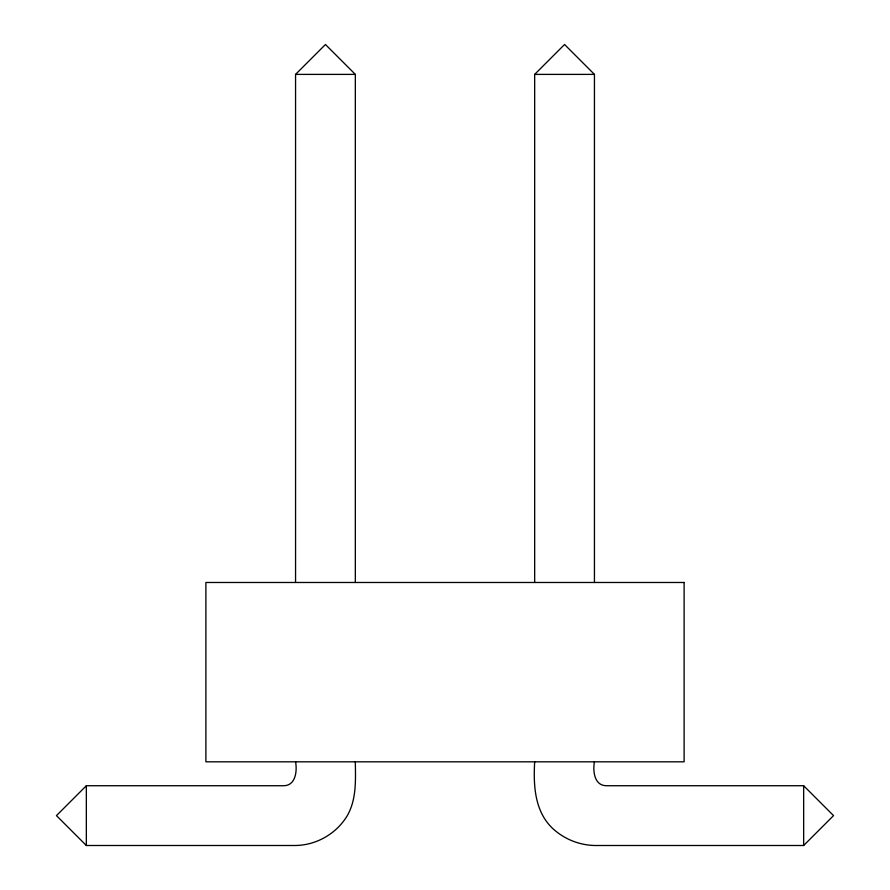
<?xml version="1.0" encoding="UTF-8"?>
<svg xmlns="http://www.w3.org/2000/svg" width="890" height="890" viewBox="0 0 890 890"><rect width="100%" height="100%" fill="white"/><g stroke="black" fill="none" stroke-linecap="round" stroke-linejoin="round"><path stroke-width="1.33" d="M295.558 582.483L295.558 74.393L325.451 44.5L355.332 74.393L355.332 582.483M534.668 582.483L534.668 74.393L564.549 44.5L594.442 74.393L594.442 582.483M295.558 761.818C297.271 770.907 295.791 785.681 283.61 785.725L86.341 785.725L56.459 815.607L86.341 845.5L295.558 845.5C316.606 845.144 336.498 833.663 347.322 815.607C356.634 799.209 355.555 780.007 355.332 761.818M534.668 761.818C533.377 784.958 534.456 810.734 552.167 827.989C563.648 838.825 578.667 845.044 594.442 845.5L803.659 845.5L833.541 815.607L803.659 785.725L606.39 785.725C594.209 785.681 592.729 770.907 594.442 761.818M295.558 74.393L355.332 74.393M534.668 74.393L594.442 74.393M803.659 785.725L803.659 845.5M86.341 785.725L86.341 845.5M684.11 582.483L205.89 582.483L205.89 761.818L684.11 761.818L684.11 582.483"/></g></svg>
